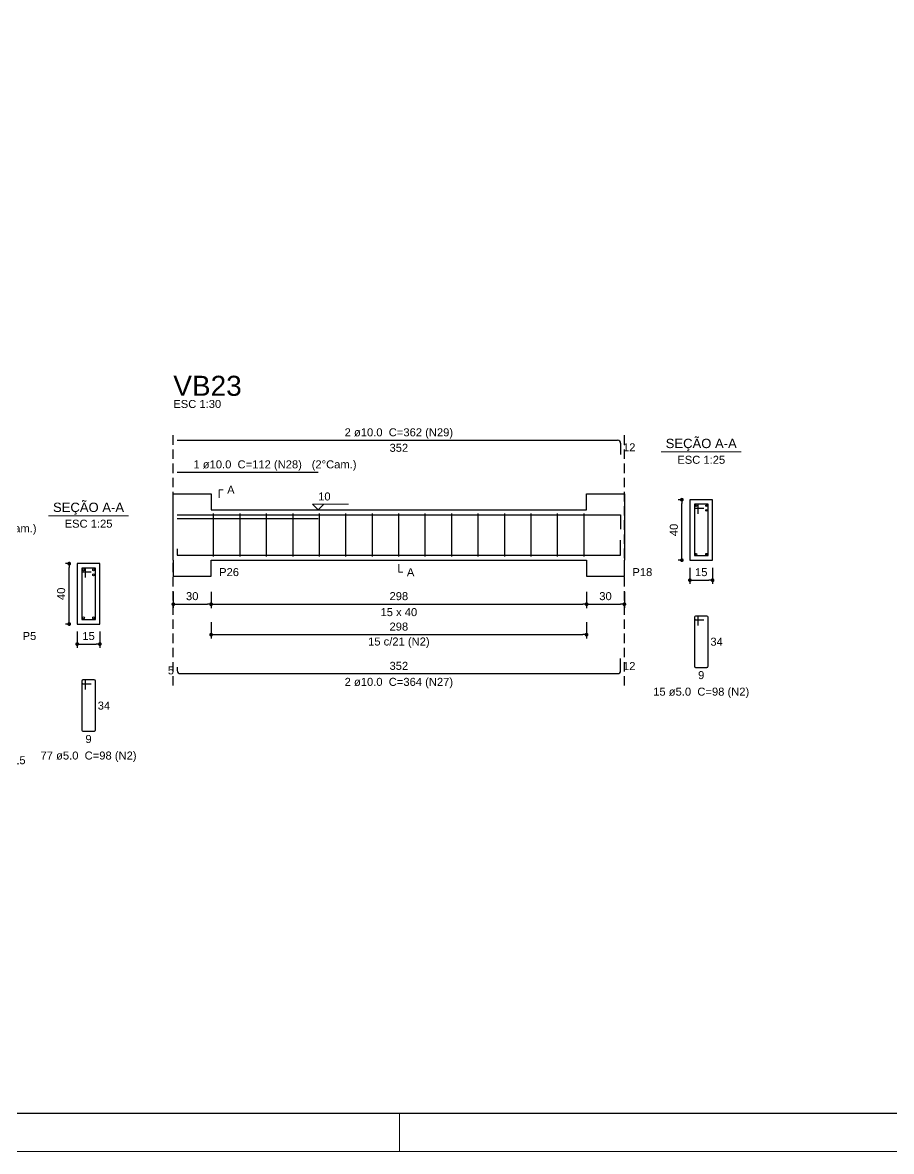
# Model space of a CAD drawing. Header units: millimetres. Extents: x 0 to 84.1, y 0 to 59.4.
# Drawn here: x 38.13 to 61.12, y 0 to 29.87 of the extents above; entities that cross this region are included whole.
import ezdxf

# ---------------------------------------------------------------- set-up
doc = ezdxf.new("R2010")
doc.units = ezdxf.units.MM
doc.header["$MEASUREMENT"] = 0
doc.linetypes.add('Dashed2', pattern=[0.375, 0.25, -0.125])
doc.layers.get('0').update_dxf_attribs({"color": 1, "lineweight": 13})
for name, color, linetype, lineweight in [('Descrição da armadura', 2, 'Continuous', 20), ('DT-Forma', 4, 'Continuous', 30), ('DT-Pontilhado', 7, 'Dashed2', 25), ('DT-Textos', 2, 'Continuous', 20), ('DT-Título', 3, 'Continuous', 25), ('FOLHA EXTERNA', 1, 'Continuous', 13), ('Folha_padrão', 3, 'Continuous', 25), ('Textos armaduras', 1, 'Continuous', 13)]:
    doc.layers.add(name, color=color, linetype=linetype, lineweight=lineweight)
for name, color, linetype in [('DT-Arm complementar', 252, 'Continuous'), ('DT-Barras na forma', 170, 'Continuous'), ('DT-Barras no corte', 170, 'Continuous'), ('DT-Barras rebatidas', 170, 'Continuous'), ('DT-Cotas', 12, 'Continuous')]:
    doc.layers.add(name, color=color, linetype=linetype)
doc.styles.add('Arial', font='')
doc.styles.get('Arial').set_extended_font_data('Arial')
doc.dimstyles.new('UM_25.000000', dxfattribs={"dimtxt": 0.18, "dimasz": 0.1, "dimexe": 0.1, "dimexo": 0.2, "dimgap": 0, "dimtad": 1, "dimtih": 1, "dimtoh": 1, "dimdec": 1, "dimlfac": 25, "dimzin": 0, "dimdsep": 46, "dimtxsty": 'Standard', "dimcen": 0.09, "dimdle": 0.1, "dimadec": 1, "dimazin": 2, "dimtfac": 1, "dimtdec": 4, "dimtofl": 0, "dimtmove": 0, "dimatfit": 3, "dimfxl": 1, "dimtolj": 1, "dimarcsym": 0})
doc.dimstyles.new('UM_30.000300', dxfattribs={"dimtxt": 0.18, "dimasz": 0.1, "dimexe": 0.1, "dimexo": 0.2, "dimgap": 0, "dimtad": 1, "dimtih": 1, "dimtoh": 1, "dimdec": 1, "dimlfac": 30.0003, "dimzin": 0, "dimdsep": 46, "dimtxsty": 'Standard', "dimcen": 0.09, "dimdle": 0.1, "dimadec": 1, "dimazin": 2, "dimtfac": 1, "dimtdec": 4, "dimtofl": 0, "dimtmove": 0, "dimatfit": 3, "dimfxl": 1, "dimtolj": 1, "dimarcsym": 0})

# ---------------------------------------------------------------- blocks, each defined once
blk = doc.blocks.new('_Dot')
at = {"color": 0, "linetype": 'ByBlock', "lineweight": -2}
blk.add_line((-0.5, 0), (-1, 0), dxfattribs=at)
at = {"color": 0, "linetype": 'ByBlock', "const_width": 0.5}
blk.add_lwpolyline([(-0.25, 0, 1), (0.25, 0, 1)], format="xyb", close=True, dxfattribs=at)
blk = doc.blocks.new('*D89')
at = {"layer": 'Defpoints', "color": 0}
for p in [(39.363287, 15.551754), (39.575087, 15.551754), (39.575087, 13.951754)]:
    blk.add_point(p, dxfattribs=at)
at = {"layer": 'DT-Cotas', "color": 0, "lineweight": -2}
for p, q in [((39.375087, 15.551754), (39.263287, 15.551754)), ((39.363287, 14.051754), (39.363287, 15.451754)), ((39.375087, 13.951754), (39.263287, 13.951754))]:
    blk.add_line(p, q, dxfattribs=at)
at = {"layer": 'DT-Cotas', "color": 0, "lineweight": -2, "xscale": 0.1, "yscale": 0.1, "zscale": 0.1}
for p, rotation in [((39.363287, 15.551754), 90), ((39.363287, 13.951754), 270)]:
    blk.add_blockref('_Dot', p, dxfattribs=dict(at, rotation=rotation))
at = {"layer": 'DT-Cotas', "insert": (39.151487, 14.751754), "char_height": 0.2118, "attachment_point": 5, "rotation": 90, "style": 'Arial'}
blk.add_mtext('\\A1;40', dxfattribs=at)
blk = doc.blocks.new('*D90')
at = {"layer": 'Defpoints', "color": 0}
for p in [(39.575087, 13.951754), (40.175087, 13.951754), (40.175087, 13.422254)]:
    blk.add_point(p, dxfattribs=at)
at = {"layer": 'DT-Cotas', "color": 0, "lineweight": -2}
for p, q in [((39.575087, 13.751754), (39.575087, 13.322254)), ((40.175087, 13.751754), (40.175087, 13.322254)), ((39.675087, 13.422254), (40.075087, 13.422254))]:
    blk.add_line(p, q, dxfattribs=at)
at = {"layer": 'DT-Cotas', "color": 0, "lineweight": -2, "xscale": 0.1, "yscale": 0.1, "zscale": 0.1, "rotation": 180}
blk.add_blockref('_Dot', (39.575087, 13.422254), dxfattribs=at)
at = {"layer": 'DT-Cotas', "color": 0, "lineweight": -2, "xscale": 0.1, "yscale": 0.1, "zscale": 0.1}
blk.add_blockref('_Dot', (40.175087, 13.422254), dxfattribs=at)
at = {"layer": 'DT-Cotas', "insert": (39.875087, 13.634054), "char_height": 0.2118, "attachment_point": 5, "rotation": 0.0057296, "style": 'Arial'}
blk.add_mtext('\\A1;15', dxfattribs=at)
blk = doc.blocks.new('*D98')
at = {"layer": 'Defpoints', "color": 0}
for p in [(42.117747, 15.006587), (43.117747, 15.006587), (43.117747, 14.477087)]:
    blk.add_point(p, dxfattribs=at)
at = {"layer": 'DT-Cotas', "color": 0, "lineweight": -2}
for p, q in [((42.117747, 14.806587), (42.117747, 14.377087)), ((43.117747, 14.806587), (43.117747, 14.377087)), ((42.217747, 14.477087), (43.017747, 14.477087))]:
    blk.add_line(p, q, dxfattribs=at)
at = {"layer": 'DT-Cotas', "color": 0, "lineweight": -2, "xscale": 0.1, "yscale": 0.1, "zscale": 0.1, "rotation": 180}
blk.add_blockref('_Dot', (42.117747, 14.477087), dxfattribs=at)
at = {"layer": 'DT-Cotas', "color": 0, "lineweight": -2, "xscale": 0.1, "yscale": 0.1, "zscale": 0.1}
blk.add_blockref('_Dot', (43.117747, 14.477087), dxfattribs=at)
at = {"layer": 'DT-Cotas', "insert": (42.617747, 14.688887), "char_height": 0.2118, "attachment_point": 5, "rotation": 0.0057296, "style": 'Arial'}
blk.add_mtext('\\A1;30', dxfattribs=at)
blk = doc.blocks.new('*D99')
at = {"layer": 'Defpoints', "color": 0}
for p in [(43.118, 15.007), (53.051, 15.007), (53.051, 14.477)]:
    blk.add_point(p, dxfattribs=at)
at = {"layer": 'DT-Cotas', "color": 0, "lineweight": -2}
for p, q in [((43.118, 14.807), (43.118, 14.377)), ((53.051, 14.807), (53.051, 14.377)), ((43.218, 14.477), (52.951, 14.477))]:
    blk.add_line(p, q, dxfattribs=at)
at = {"layer": 'DT-Cotas', "color": 0, "lineweight": -2, "xscale": 0.1, "yscale": 0.1, "zscale": 0.1, "rotation": 180}
blk.add_blockref('_Dot', (43.118, 14.477), dxfattribs=at)
at = {"layer": 'DT-Cotas', "color": 0, "lineweight": -2, "xscale": 0.1, "yscale": 0.1, "zscale": 0.1}
blk.add_blockref('_Dot', (53.051, 14.477), dxfattribs=at)
at = {"layer": 'DT-Cotas', "insert": (48.084, 14.689), "char_height": 0.2118, "attachment_point": 5, "style": 'Arial'}
blk.add_mtext('\\A1;298', dxfattribs=at)
blk = doc.blocks.new('*D100')
at = {"layer": 'Defpoints', "color": 0}
for p in [(53.05108, 15.006587), (54.05108, 15.006587), (54.05108, 14.477087)]:
    blk.add_point(p, dxfattribs=at)
at = {"layer": 'DT-Cotas', "color": 0, "lineweight": -2}
for p, q in [((53.05108, 14.806587), (53.05108, 14.377087)), ((54.05108, 14.806587), (54.05108, 14.377087)), ((53.15108, 14.477087), (53.95108, 14.477087))]:
    blk.add_line(p, q, dxfattribs=at)
at = {"layer": 'DT-Cotas', "color": 0, "lineweight": -2, "xscale": 0.1, "yscale": 0.1, "zscale": 0.1, "rotation": 180}
blk.add_blockref('_Dot', (53.05108, 14.477087), dxfattribs=at)
at = {"layer": 'DT-Cotas', "color": 0, "lineweight": -2, "xscale": 0.1, "yscale": 0.1, "zscale": 0.1}
blk.add_blockref('_Dot', (54.05108, 14.477087), dxfattribs=at)
at = {"layer": 'DT-Cotas', "insert": (53.55108, 14.688887), "char_height": 0.2118, "attachment_point": 5, "rotation": 0.0057296, "style": 'Arial'}
blk.add_mtext('\\A1;30', dxfattribs=at)
blk = doc.blocks.new('*D101')
at = {"layer": 'Defpoints', "color": 0}
for p in [(55.57138, 17.241987), (55.78318, 17.241987), (55.78318, 15.641987)]:
    blk.add_point(p, dxfattribs=at)
at = {"layer": 'DT-Cotas', "color": 0, "lineweight": -2}
for p, q in [((55.58318, 17.241987), (55.47138, 17.241987)), ((55.57138, 15.741987), (55.57138, 17.141987)), ((55.58318, 15.641987), (55.47138, 15.641987))]:
    blk.add_line(p, q, dxfattribs=at)
at = {"layer": 'DT-Cotas', "color": 0, "lineweight": -2, "xscale": 0.1, "yscale": 0.1, "zscale": 0.1}
for p, rotation in [((55.57138, 17.241987), 90), ((55.57138, 15.641987), 270)]:
    blk.add_blockref('_Dot', p, dxfattribs=dict(at, rotation=rotation))
at = {"layer": 'DT-Cotas', "insert": (55.35958, 16.441987), "char_height": 0.2118, "attachment_point": 5, "rotation": 90, "style": 'Arial'}
blk.add_mtext('\\A1;40', dxfattribs=at)
blk = doc.blocks.new('*D102')
at = {"layer": 'Defpoints', "color": 0}
for p in [(55.78318, 15.641987), (56.38318, 15.641987), (56.38318, 15.112487)]:
    blk.add_point(p, dxfattribs=at)
at = {"layer": 'DT-Cotas', "color": 0, "lineweight": -2}
for p, q in [((55.78318, 15.441987), (55.78318, 15.012487)), ((56.38318, 15.441987), (56.38318, 15.012487)), ((55.88318, 15.112487), (56.28318, 15.112487))]:
    blk.add_line(p, q, dxfattribs=at)
at = {"layer": 'DT-Cotas', "color": 0, "lineweight": -2, "xscale": 0.1, "yscale": 0.1, "zscale": 0.1, "rotation": 180}
blk.add_blockref('_Dot', (55.78318, 15.112487), dxfattribs=at)
at = {"layer": 'DT-Cotas', "color": 0, "lineweight": -2, "xscale": 0.1, "yscale": 0.1, "zscale": 0.1}
blk.add_blockref('_Dot', (56.38318, 15.112487), dxfattribs=at)
at = {"layer": 'DT-Cotas', "insert": (56.08318, 15.324287), "char_height": 0.2118, "attachment_point": 5, "rotation": 0.0057296, "style": 'Arial'}
blk.add_mtext('\\A1;15', dxfattribs=at)
blk = doc.blocks.new('*D103')
at = {"layer": 'Defpoints', "color": 0}
for p in [(43.118, 14.202), (53.051, 14.202), (53.051, 13.672)]:
    blk.add_point(p, dxfattribs=at)
at = {"layer": 'DT-Cotas', "color": 0, "lineweight": -2}
for p, q in [((43.118, 14.002), (43.118, 13.572)), ((53.051, 14.002), (53.051, 13.572)), ((43.218, 13.672), (52.951, 13.672))]:
    blk.add_line(p, q, dxfattribs=at)
at = {"layer": 'DT-Cotas', "color": 0, "lineweight": -2, "xscale": 0.1, "yscale": 0.1, "zscale": 0.1, "rotation": 180}
blk.add_blockref('_Dot', (43.118, 13.672), dxfattribs=at)
at = {"layer": 'DT-Cotas', "color": 0, "lineweight": -2, "xscale": 0.1, "yscale": 0.1, "zscale": 0.1}
blk.add_blockref('_Dot', (53.051, 13.672), dxfattribs=at)
at = {"layer": 'DT-Cotas', "insert": (48.084, 13.884), "char_height": 0.2118, "attachment_point": 5, "style": 'Arial'}
blk.add_mtext('\\A1;298', dxfattribs=at)

msp = doc.modelspace()

# ---------------------------------------------------------------- linework, layer by layer
at = {"layer": 'DT-Arm complementar'}
for p, q in [((43.1844, 15.742), (43.1844, 16.8753)), ((43.8844, 15.742), (43.8844, 16.8753)), ((44.5844, 15.742), (44.5844, 16.8753)), ((45.2844, 15.742), (45.2844, 16.8753)), ((45.9844, 15.742), (45.9844, 16.8753)), ((46.6844, 15.742), (46.6844, 16.8753)), ((47.3844, 15.742), (47.3844, 16.8753)), ((48.0844, 15.742), (48.0844, 16.8753)), ((48.7844, 15.742), (48.7844, 16.8753)), ((49.4844, 15.742), (49.4844, 16.8753)), ((50.1844, 15.742), (50.1844, 16.8753)), ((50.8844, 15.742), (50.8844, 16.8753)), ((51.5844, 15.742), (51.5844, 16.8753)), ((52.2844, 15.742), (52.2844, 16.8753)), ((52.9844, 15.742), (52.9844, 16.8753))]:
    msp.add_line(p, q, dxfattribs=at)
at = {"layer": 'DT-Barras na forma'}
for p, q in [((56.0032, 17.122), (55.9032, 17.122)), ((55.9032, 17.122), (55.9032, 15.762)), ((56.2632, 17.122), (55.9032, 17.122)), ((55.9032, 17.122), (55.9032, 17.022)), ((56.0032, 16.872), (56.0032, 17.122)), ((56.2632, 15.762), (56.2632, 17.122)), ((55.9032, 17.022), (56.1532, 17.022)), ((55.9032, 15.762), (56.2632, 15.762)), ((39.7951, 15.4318), (39.6951, 15.4318)), ((39.6951, 15.4318), (39.6951, 14.0718)), ((40.0551, 15.4318), (39.6951, 15.4318)), ((39.6951, 15.4318), (39.6951, 15.3318)), ((39.6951, 15.3318), (39.9451, 15.3318)), ((39.7951, 15.1818), (39.7951, 15.4318)), ((40.0551, 14.0718), (40.0551, 15.4318)), ((39.6951, 14.0718), (40.0551, 14.0718))]:
    msp.add_line(p, q, dxfattribs=at)
for points in [[(42.2177, 16.842), (53.9511, 16.842), (53.9511, 16.4587)], [(42.2177, 16.742), (45.9511, 16.742)], [(42.2177, 15.942), (42.2177, 15.7753), (53.9511, 15.7753), (53.9511, 16.1753)]]:
    msp.add_lwpolyline(points, dxfattribs=at)
at = {"layer": 'DT-Barras no corte'}
for centre, radius in [((55.9432, 17.082), 0.02), ((56.2232, 17.082), 0.02), ((56.2232, 16.962), 0.02), ((55.9432, 15.802), 0.02), ((56.2232, 15.802), 0.02), ((39.7401, 15.3868), 0.025), ((40.0101, 15.3868), 0.025), ((40.0101, 15.2568), 0.025), ((39.7401, 14.1168), 0.025), ((40.0101, 14.1168), 0.025)]:
    msp.add_circle(centre, radius, dxfattribs=at)
at = {"layer": 'DT-Barras rebatidas'}
for p, q in [((42.2177, 18.8188), (53.8676, 18.8188)), ((53.951, 18.7355), (53.951, 18.4355)), ((42.2177, 17.9716), (45.951, 17.9716)), ((55.9032, 14.1353), (55.9032, 12.8353)), ((55.9032, 14.1353), (55.9032, 14.0953)), ((55.9732, 14.1653), (55.9332, 14.1653)), ((56.2332, 14.1653), (55.9332, 14.1653)), ((55.9332, 14.0653), (56.1532, 14.0653)), ((56.0032, 13.9153), (56.0032, 14.1353)), ((56.2632, 12.8353), (56.2632, 14.1353)), ((53.951, 12.724), (53.951, 13.0407)), ((42.2177, 12.8073), (42.2177, 12.724)), ((42.3011, 12.6407), (53.8676, 12.6407)), ((55.9332, 12.8053), (56.2332, 12.8053)), ((39.6951, 12.4451), (39.6951, 11.1451)), ((39.6951, 12.4451), (39.6951, 12.4051)), ((39.7651, 12.4751), (39.7251, 12.4751)), ((40.0251, 12.4751), (39.7251, 12.4751)), ((39.7251, 12.3751), (39.9451, 12.3751)), ((39.7951, 12.2251), (39.7951, 12.4451)), ((40.0551, 11.1451), (40.0551, 12.4451)), ((39.7251, 11.1151), (40.0251, 11.1151))]:
    msp.add_line(p, q, dxfattribs=at)
for centre, radius, start, end in [((53.8676, 18.7355), 0.0833, 0, 90), ((55.9332, 14.1353), 0.03, 90.00002, 180), ((55.9332, 14.1353), 0.03, 90.00002, 180), ((55.9332, 14.0953), 0.03, 180, 270), ((55.9732, 14.1353), 0.03, 0, 90.00002), ((56.2332, 14.1353), 0.03, 0.00002, 90.00002), ((42.3011, 12.724), 0.0833, 180, 270), ((53.8676, 12.724), 0.0833, 270, 0.00002), ((55.9332, 12.8353), 0.03, 180, 270), ((56.2332, 12.8353), 0.03, 270, 0.00002), ((39.7251, 12.4451), 0.03, 90.00002, 180), ((39.7251, 12.4451), 0.03, 90.00001, 180), ((39.7251, 12.4051), 0.03, 180, 270), ((39.7651, 12.4451), 0.03, 0, 90.00002), ((40.0251, 12.4451), 0.03, 0.00002, 90.00002), ((39.7251, 11.1451), 0.03, 180, 270), ((40.0251, 11.1451), 0.03, 270, 0.00002)]:
    msp.add_arc(centre, radius, start, end, dxfattribs=at)
at = {"layer": 'DT-Forma'}
for p, q in [((42.1177, 16.9753), (42.1177, 17.3989)), ((42.1177, 17.3989), (43.1177, 17.3989)), ((43.1177, 17.3989), (43.1177, 16.9753)), ((53.0511, 16.9753), (53.0511, 17.3989)), ((53.0511, 17.3989), (54.0511, 17.3989)), ((54.0511, 17.3989), (54.0511, 16.9753)), ((56.3832, 17.242), (55.7832, 17.242)), ((55.7832, 17.242), (55.7832, 15.642)), ((56.3832, 15.642), (56.3832, 17.242)), ((43.1177, 16.9753), (53.0511, 16.9753)), ((40.1751, 15.5518), (39.5751, 15.5518)), ((39.5751, 15.5518), (39.5751, 13.9518)), ((40.1751, 13.9518), (40.1751, 15.5518)), ((42.1177, 15.642), (42.1177, 15.2184)), ((43.1177, 15.2184), (43.1177, 15.642)), ((43.1177, 15.642), (53.0511, 15.642)), ((53.0511, 15.642), (53.0511, 15.2184)), ((54.0511, 15.2184), (54.0511, 15.642)), ((55.7832, 15.642), (56.3832, 15.642)), ((42.1177, 15.2184), (43.1177, 15.2184)), ((53.0511, 15.2184), (54.0511, 15.2184)), ((39.5751, 13.9518), (40.1751, 13.9518))]:
    msp.add_line(p, q, dxfattribs=at)
at = {"layer": 'DT-Forma', "linetype": 'Continuous'}
for p, q in [((42.1177, 15.642), (42.1177, 16.9753)), ((54.0511, 16.9753), (54.0511, 15.642))]:
    msp.add_line(p, q, dxfattribs=at)
at = {"layer": 'DT-Pontilhado'}
for p, q in [((42.1177, 12.323), (42.1177, 19.0306)), ((54.0511, 12.323), (54.0511, 19.0306))]:
    msp.add_line(p, q, dxfattribs=at)
at = {"layer": 'DT-Textos'}
for p, q in [((55.0242, 18.5069), (57.1422, 18.5069)), ((38.8161, 16.8167), (40.9341, 16.8167))]:
    msp.add_line(p, q, dxfattribs=at)
for points in [[(43.3295, 17.293), (43.3295, 17.5048), (43.4354, 17.5048)], [(46.0977, 17.1236), (45.9495, 16.9753), (45.8012, 17.1236), (46.7543, 17.1236)], [(48.0844, 15.5361), (48.0844, 15.3243), (48.1903, 15.3243)]]:
    msp.add_lwpolyline(points, dxfattribs=at)
at = {"layer": 'FOLHA EXTERNA', "color": 2, "linetype": 'Continuous'}
for points in [[(0, 0), (84.1, 0), (84.1, 59.4), (0, 59.4), (0, 0)], [(48.1, 1.0076), (48.1, 0)]]:
    msp.add_lwpolyline(points, dxfattribs=at)
at = {"layer": 'Folha_padrão', "color": 6, "linetype": 'Continuous'}
msp.add_lwpolyline([(3, 58.4), (83.1, 58.4), (83.1, 1), (3, 1), (3, 58.4)], dxfattribs=at)

# ---------------------------------------------------------------- texts
at = {"layer": 'Descrição da armadura', "char_height": 0.2118, "attachment_point": 8, "line_spacing_factor": 0.9, "style": 'Arial'}
for s, insert, width in [('2 ø10.0  C=362 (N29)', (48.0846, 18.8552), 5.738617), ('1 ø10.0  C=112 (N28)', (44.0846, 18.0072), 5.738617), ('15 c/21 (N2)', (48.0844, 13.3207), 3.04992), ('2 ø10.0  C=364 (N27)', (48.0846, 12.2532), 5.738617), ('15 ø5.0  C=98 (N2)', (56.0836, 11.9942), 5.080617), ('77 ø5.0  C=98 (N2)', (39.875, 10.3042), 5.080617)]:
    msp.add_mtext(s, dxfattribs=dict(at, insert=insert, width=width))
at = {"layer": 'DT-Textos', "line_spacing_factor": 0.798, "style": 'Arial'}
for s, insert, char_height, width, attachment_point in [('ESC 1:30', (42.1176, 19.6661), 0.2118, 2.03328, 7), ('SEÇÃO A-A', (56.0836, 18.5312), 0.2471, 2.66868, 8), ('(2%%dCam.)', (45.7786, 18.0072), 0.2118, 2.03328, 7), ('ESC 1:25', (56.0836, 18.1891), 0.2118, 2.03328, 8), ('A', (43.5416, 17.3991), 0.2118, 0.25416, 7), ('10', (45.9496, 17.2191), 0.2118, 0.50832, 7), ('SEÇÃO A-A', (39.875, 16.8412), 0.2471, 2.66868, 8), ('(2%%dCam.)', (37.313, 16.3132), 0.2118, 2.03328, 7), ('ESC 1:25', (39.875, 16.4991), 0.2118, 2.03328, 8), ('P26', (43.3296, 15.2181), 0.2118, 0.76248, 7), ('A', (48.2966, 15.2181), 0.2118, 0.25416, 7), ('P18', (54.2626, 15.2181), 0.2118, 0.76248, 7), ('15 x 40', (48.0846, 14.1591), 0.2118, 1.77912, 8), ('P5', (38.131, 13.5281), 0.2118, 0.50832, 7)]:
    msp.add_mtext(s, dxfattribs=dict(at, insert=insert, char_height=char_height, width=width, attachment_point=attachment_point))
at = {"layer": 'DT-Título', "insert": (42.1176, 19.9839), "char_height": 0.5295, "width": 2.5416, "attachment_point": 7, "line_spacing_factor": 0.798, "style": 'Arial'}
msp.add_mtext('VB23', dxfattribs=at)
at = {"layer": 'Textos armaduras', "char_height": 0.2118, "line_spacing_factor": 0.9, "style": 'Arial'}
for s, insert, width, attachment_point in [('352', (48.0844, 18.7215), 1.387001, 2), ('12', (54.0135, 18.733), 1.058001, 1), ('34', (56.3258, 13.5912), 1.058001, 1), ('352', (48.0844, 12.738), 1.387001, 8), ('12', (54.0135, 12.9466), 1.058001, 1), ('5', (42.1365, 12.6181), 0.729, 9), ('9', (56.0832, 12.708), 0.729, 2), ('34', (40.1177, 11.901), 1.058001, 1), ('9', (39.8751, 11.0178), 0.729, 2), ('15', (37.8815, 10.4558), 1.058001, 1)]:
    msp.add_mtext(s, dxfattribs=dict(at, insert=insert, width=width, attachment_point=attachment_point))

# ---------------------------------------------------------------- dimensions: what is measured, and where the dimension line sits
at = {"layer": 'DT-Cotas'}
for base, p1, p2, picture, middle in [((55.5714, 17.242), (55.7832, 15.642), (55.7832, 17.242), '*D101', (55.3596, 16.442)), ((39.3633, 15.5518), (39.5751, 13.9518), (39.5751, 15.5518), '*D89', (39.1515, 14.7518))]:
    dim = msp.add_linear_dim(base=base, p1=p1, p2=p2, angle=90, dimstyle='UM_25.000000', override={"dimtxt": 0.2118, "dimasz": 0.1, "dimexe": 0.1, "dimexo": 0.2, "dimtad": 1, "dimtih": 0, "dimtoh": 0, "dimdec": 1, "dimlfac": 25, "dimzin": 8, "dimtxsty": 'Arial', "dimblk": 'Dot', "dimblk1": 'Dot', "dimblk2": 'Dot', "dimsah": 1, "dimdle": 0.1, "dimse1": 0, "dimse2": 0, "dimclrt": 256, "dimadec": 1, "dimazin": 3, "dimtmove": 2, "dimldrblk": 'Dot'}, dxfattribs=at)
    dim.commit()
    dim.dimension.update_dxf_attribs({"geometry": picture, "text_midpoint": middle, "dimtype": 160, "text_rotation": 90})
for base, p1, p2, dimstyle, override, picture, middle in [((56.3832, 15.1125), (55.7832, 15.642), (56.3832, 15.642), 'UM_25.000000', {"dimtxt": 0.2118, "dimasz": 0.1, "dimexe": 0.1, "dimexo": 0.2, "dimtad": 1, "dimtih": 0, "dimtoh": 0, "dimdec": 1, "dimlfac": 25, "dimzin": 8, "dimtxsty": 'Arial', "dimblk": 'Dot', "dimblk1": 'Dot', "dimblk2": 'Dot', "dimsah": 1, "dimdle": 0.1, "dimse1": 0, "dimse2": 0, "dimclrt": 256, "dimadec": 1, "dimazin": 3, "dimtmove": 2, "dimldrblk": 'Dot'}, '*D102', (56.0832, 15.3243)), ((43.1177, 14.4771), (42.1177, 15.0066), (43.1177, 15.0066), 'UM_30.000300', {"dimtxt": 0.2118, "dimasz": 0.1, "dimexe": 0.1, "dimexo": 0.2, "dimtad": 1, "dimtih": 0, "dimtoh": 0, "dimdec": 1, "dimlfac": 30.0003, "dimzin": 8, "dimtxsty": 'Arial', "dimblk": 'Dot', "dimblk1": 'Dot', "dimblk2": 'Dot', "dimsah": 1, "dimdle": 0.1, "dimse1": 0, "dimse2": 0, "dimclrt": 256, "dimadec": 1, "dimazin": 3, "dimtmove": 2, "dimldrblk": 'Dot'}, '*D98', (42.6177, 14.6889)), ((54.0511, 14.4771), (53.0511, 15.0066), (54.0511, 15.0066), 'UM_30.000300', {"dimtxt": 0.2118, "dimasz": 0.1, "dimexe": 0.1, "dimexo": 0.2, "dimtad": 1, "dimtih": 0, "dimtoh": 0, "dimdec": 1, "dimlfac": 30.0003, "dimzin": 8, "dimtxsty": 'Arial', "dimblk": 'Dot', "dimblk1": 'Dot', "dimblk2": 'Dot', "dimsah": 1, "dimdle": 0.1, "dimse1": 0, "dimse2": 0, "dimclrt": 256, "dimadec": 1, "dimazin": 3, "dimtmove": 2, "dimldrblk": 'Dot'}, '*D100', (53.5511, 14.6889)), ((40.1751, 13.4223), (39.5751, 13.9518), (40.1751, 13.9518), 'UM_25.000000', {"dimtxt": 0.2118, "dimasz": 0.1, "dimexe": 0.1, "dimexo": 0.2, "dimtad": 1, "dimtih": 0, "dimtoh": 0, "dimdec": 1, "dimlfac": 25, "dimzin": 8, "dimtxsty": 'Arial', "dimblk": 'Dot', "dimblk1": 'Dot', "dimblk2": 'Dot', "dimsah": 1, "dimdle": 0.1, "dimse1": 0, "dimse2": 0, "dimclrt": 256, "dimadec": 1, "dimazin": 3, "dimtmove": 2, "dimldrblk": 'Dot'}, '*D90', (39.8751, 13.6341))]:
    dim = msp.add_linear_dim(base=base, p1=p1, p2=p2, dimstyle=dimstyle, override=override, dxfattribs=at)
    dim.commit()
    dim.dimension.update_dxf_attribs({"geometry": picture, "text_midpoint": middle, "dimtype": 160, "text_rotation": 0.00573})
for base, p1, p2, picture, middle in [((53.0511, 14.4771), (43.1177, 15.0066), (53.0511, 15.0066), '*D99', (48.0844, 14.6889)), ((53.0511, 13.6722), (43.1177, 14.2017), (53.0511, 14.2017), '*D103', (48.0844, 13.884))]:
    dim = msp.add_linear_dim(base=base, p1=p1, p2=p2, dimstyle='UM_30.000300', override={"dimtxt": 0.2118, "dimasz": 0.1, "dimexe": 0.1, "dimexo": 0.2, "dimtad": 1, "dimtih": 0, "dimtoh": 0, "dimdec": 1, "dimlfac": 30.0003, "dimzin": 8, "dimtxsty": 'Arial', "dimblk": 'Dot', "dimblk1": 'Dot', "dimblk2": 'Dot', "dimsah": 1, "dimdle": 0.1, "dimse1": 0, "dimse2": 0, "dimclrt": 256, "dimadec": 1, "dimazin": 3, "dimtmove": 2, "dimldrblk": 'Dot'}, dxfattribs=at)
    dim.commit()
    dim.dimension.update_dxf_attribs({"geometry": picture, "text_midpoint": middle, "dimtype": 160})

doc.saveas('drawing.dxf')
